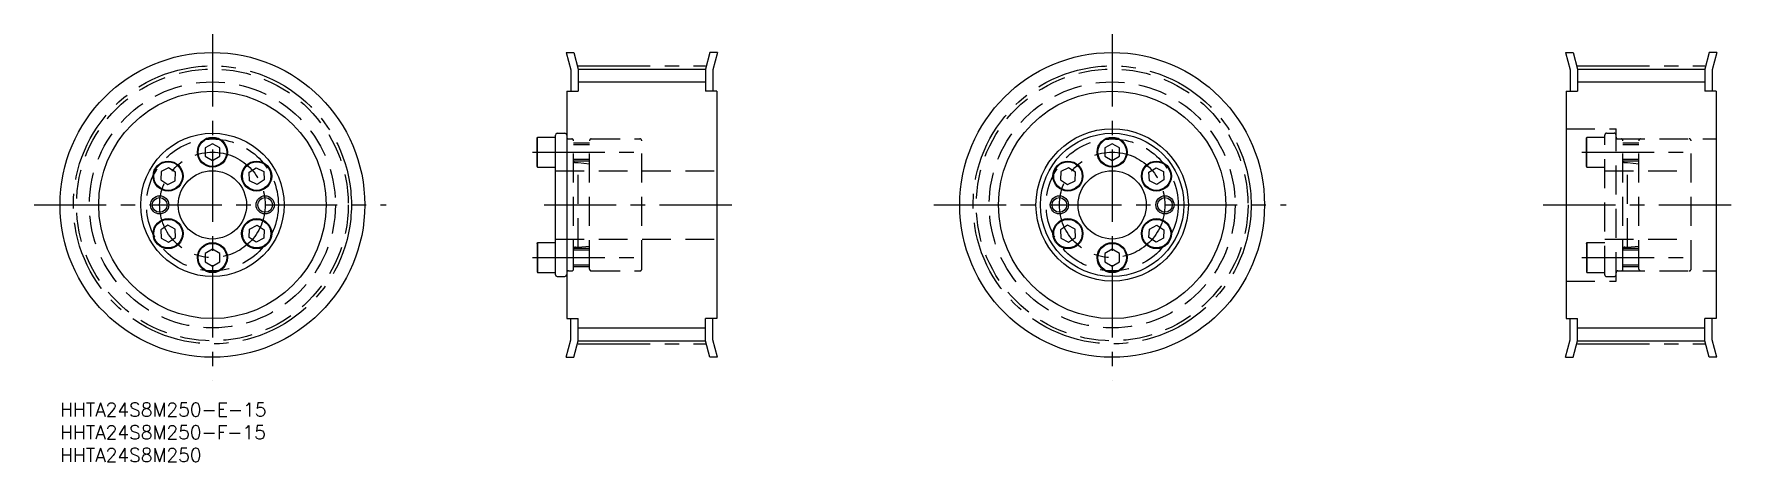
# Model space of a CAD drawing. Extents: x -6 to 369, y -13 to 81.
import ezdxf

# ---------------------------------------------------------------- set-up
doc = ezdxf.new("R2010")
doc.units = 0
doc.header["$LTSCALE"] = 0.5
doc.linetypes.add('CENTER', pattern=[50.8, 31.75, -6.35, 6.35, -6.35])
doc.linetypes.add('DASHED', pattern=[19.05, 12.7, -6.35])
for name, color, linetype in [('MSM_CENTER', 1, 'CENTER'), ('MSM_CONTINUOUS', 7, 'CONTINUOUS'), ('MSM_DASHED', 4, 'DASHED'), ('MSM_NARROW', 5, 'CONTINUOUS'), ('MSM_PART_NUMBER', 7, 'CONTINUOUS')]:
    doc.layers.add(name, color=color, linetype=linetype)
doc.styles.get("Standard").update_dxf_attribs({"font": 'txt.shx', "height": 3, "bigfont": 'bigfont.shx'})

# ---------------------------------------------------------------- blocks, each defined once
blk = doc.blocks.new('*U2')
at = {"layer": 'MSM_PART_NUMBER'}
blk.add_text('HHTA24S8M250-E-15', height=3, dxfattribs=at).set_placement((0, -3))
blk = doc.blocks.new('*U3')
at = {"layer": 'MSM_PART_NUMBER'}
blk.add_text('HHTA24S8M250-F-15', height=3, dxfattribs=at).set_placement((0, -8))
blk = doc.blocks.new('*U4')
at = {"layer": 'MSM_PART_NUMBER'}
blk.add_text('HHTA24S8M250', height=3, dxfattribs=at).set_placement((0, -13))

msp = doc.modelspace()

# ---------------------------------------------------------------- linework, layer by layer
at = {"layer": 'MSM_CENTER'}
for p, q in [((33.5, 81.04), (33.5, 4.82)), ((231.33, 81.04), (231.33, 4.82)), ((113.91, 74.06), (141.91, 74.06)), ((333.63, 74.06), (361.63, 74.06)), ((103.91, 55.1), (128.91, 55.1)), ((334.63, 55.1), (359.63, 55.1)), ((-5.71, 43.5), (71.73, 43.5)), ((106.41, 43.5), (149.41, 43.5)), ((192.13, 43.5), (269.57, 43.5)), ((326.13, 43.5), (369.13, 43.5)), ((103.91, 31.9), (128.91, 31.9)), ((334.63, 31.9), (359.63, 31.9)), ((113.91, 12.94), (141.91, 12.94)), ((333.63, 12.94), (361.63, 12.94))]:
    msp.add_line(p, q, dxfattribs=at)
for centre, radius in [((33.5, 43.5), 30.56), ((231.33, 43.5), 30.56), ((33.5, 43.5), 11.6), ((231.33, 43.5), 11.6)]:
    msp.add_circle(centre, radius, dxfattribs=at)
at = {"layer": 'MSM_CONTINUOUS'}
for p, q in [((111.28, 77), (112.31, 73.16)), ((111.28, 77), (112.94, 77)), ((112.94, 77), (113.91, 73.37)), ((142.88, 77), (141.91, 73.37)), ((144.54, 77), (142.88, 77)), ((144.54, 77), (143.51, 73.16)), ((331, 77), (332.03, 73.16)), ((331, 77), (332.66, 77)), ((332.66, 77), (333.63, 73.37)), ((362.61, 77), (361.63, 73.37)), ((364.26, 77), (362.61, 77)), ((364.26, 77), (363.23, 73.16)), ((112.31, 73.16), (112.31, 68.5)), ((113.91, 73.37), (113.91, 68.5)), ((113.91, 73.37), (141.91, 73.37)), ((141.91, 73.37), (141.91, 68.5)), ((143.51, 73.16), (143.51, 68.5)), ((332.03, 73.16), (332.03, 68.5)), ((333.63, 73.37), (333.63, 68.5)), ((333.63, 73.37), (361.63, 73.37)), ((361.63, 73.37), (361.63, 68.5)), ((363.23, 73.16), (363.23, 68.5)), ((111.41, 68.5), (111.41, 18.5)), ((111.41, 68.5), (113.91, 68.5)), ((144.41, 68.5), (141.91, 68.5)), ((144.41, 68.5), (144.41, 18.5)), ((331.13, 68.5), (331.13, 18.5)), ((331.13, 68.5), (333.63, 68.5)), ((364.13, 68.5), (361.63, 68.5)), ((364.13, 68.5), (364.13, 18.5)), ((33.5, 56.95), (31.9, 56.02)), ((35.1, 56.02), (33.5, 56.95)), ((34.3, 56.49), (34.3, 56.49)), ((34.7, 56.25), (34.7, 56.25)), ((104.91, 58.24), (105, 58.4)), ((104.91, 51.96), (104.91, 58.24)), ((105, 51.8), (105, 58.4)), ((105, 58.4), (108.91, 58.4)), ((108.91, 28.15), (108.91, 58.85)), ((109.31, 59.25), (111.01, 59.25)), ((231.33, 56.95), (229.73, 56.02)), ((232.93, 56.02), (231.33, 56.95)), ((232.13, 56.49), (232.13, 56.49)), ((232.53, 56.25), (232.53, 56.25)), ((31.9, 56.02), (31.9, 54.18)), ((31.9, 54.18), (33.5, 53.25)), ((33.5, 53.25), (35.1, 54.18)), ((35.1, 54.18), (35.1, 56.02)), ((229.73, 56.02), (229.73, 54.18)), ((229.73, 54.18), (231.33, 53.25)), ((231.33, 53.25), (232.93, 54.18)), ((232.93, 54.18), (232.93, 56.02)), ((22.22, 50.82), (22.13, 48.98)), ((22.13, 48.98), (23.67, 47.97)), ((23.87, 51.66), (22.22, 50.82)), ((23.67, 47.97), (25.32, 48.81)), ((25.42, 50.66), (23.87, 51.66)), ((25.32, 48.81), (25.42, 50.66)), ((41.58, 50.66), (43.13, 51.66)), ((41.68, 48.81), (41.58, 50.66)), ((43.33, 47.97), (41.68, 48.81)), ((43.13, 51.66), (44.78, 50.82)), ((44.87, 48.98), (43.33, 47.97)), ((44.78, 50.82), (44.87, 48.98)), ((104.91, 51.96), (105, 51.8)), ((105, 51.8), (108.91, 51.8)), ((220.06, 50.82), (219.96, 48.98)), ((219.96, 48.98), (221.51, 47.97)), ((221.7, 51.66), (220.06, 50.82)), ((221.51, 47.97), (223.16, 48.81)), ((223.25, 50.66), (221.7, 51.66)), ((223.16, 48.81), (223.25, 50.66)), ((239.42, 50.66), (240.97, 51.66)), ((239.51, 48.81), (239.42, 50.66)), ((241.16, 47.97), (239.51, 48.81)), ((240.97, 51.66), (242.61, 50.82)), ((242.71, 48.98), (241.16, 47.97)), ((242.61, 50.82), (242.71, 48.98)), ((23.67, 39.03), (22.13, 38.02)), ((22.13, 38.02), (22.22, 36.18)), ((25.32, 38.19), (23.67, 39.03)), ((25.42, 36.34), (25.32, 38.19)), ((41.58, 36.34), (41.68, 38.19)), ((41.68, 38.19), (43.33, 39.03)), ((43.33, 39.03), (44.87, 38.02)), ((44.87, 38.02), (44.78, 36.18)), ((221.51, 39.03), (219.96, 38.02)), ((219.96, 38.02), (220.06, 36.18)), ((223.16, 38.19), (221.51, 39.03)), ((223.25, 36.34), (223.16, 38.19)), ((239.42, 36.34), (239.51, 38.19)), ((239.51, 38.19), (241.16, 39.03)), ((241.16, 39.03), (242.71, 38.02)), ((242.71, 38.02), (242.61, 36.18)), ((22.22, 36.18), (23.87, 35.34)), ((23.87, 35.34), (25.42, 36.34)), ((33.5, 33.75), (31.9, 32.82)), ((35.1, 32.82), (33.5, 33.75)), ((43.13, 35.34), (41.58, 36.34)), ((44.78, 36.18), (43.13, 35.34)), ((104.91, 35.04), (105, 35.2)), ((104.91, 35.04), (104.91, 28.76)), ((105, 35.2), (108.91, 35.2)), ((105, 35.2), (105, 28.6)), ((220.06, 36.18), (221.7, 35.34)), ((221.7, 35.34), (223.25, 36.34)), ((231.33, 33.75), (229.73, 32.82)), ((232.93, 32.82), (231.33, 33.75)), ((240.97, 35.34), (239.42, 36.34)), ((242.61, 36.18), (240.97, 35.34)), ((31.9, 32.82), (31.9, 30.98)), ((31.9, 30.98), (33.5, 30.05)), ((33.5, 30.05), (35.1, 30.98)), ((35.1, 30.98), (35.1, 32.82)), ((229.73, 32.82), (229.73, 30.98)), ((229.73, 30.98), (231.33, 30.05)), ((231.33, 30.05), (232.93, 30.98)), ((232.93, 30.98), (232.93, 32.82)), ((104.91, 28.76), (105, 28.6)), ((105, 28.6), (108.91, 28.6)), ((109.31, 27.75), (111.01, 27.75)), ((111.41, 18.5), (113.91, 18.5)), ((112.31, 13.84), (112.31, 18.5)), ((113.91, 13.63), (113.91, 18.5)), ((141.91, 13.63), (141.91, 18.5)), ((144.41, 18.5), (141.91, 18.5)), ((143.51, 13.84), (143.51, 18.5)), ((331.13, 18.5), (333.63, 18.5)), ((332.03, 13.84), (332.03, 18.5)), ((333.63, 13.63), (333.63, 18.5)), ((361.63, 13.63), (361.63, 18.5)), ((364.13, 18.5), (361.63, 18.5)), ((363.23, 13.84), (363.23, 18.5)), ((111.28, 10), (112.31, 13.84)), ((112.94, 10), (113.91, 13.63)), ((113.91, 13.63), (141.91, 13.63)), ((142.88, 10), (141.91, 13.63)), ((144.54, 10), (143.51, 13.84)), ((331, 10), (332.03, 13.84)), ((332.66, 10), (333.63, 13.63)), ((333.63, 13.63), (361.63, 13.63)), ((362.61, 10), (361.63, 13.63)), ((364.26, 10), (363.23, 13.84)), ((111.28, 10), (112.94, 10)), ((144.54, 10), (142.88, 10)), ((331, 10), (332.66, 10)), ((364.26, 10), (362.61, 10))]:
    msp.add_line(p, q, dxfattribs=at)
for centre, radius in [((33.5, 43.5), 33.5), ((231.33, 43.5), 33.5), ((33.5, 43.5), 25), ((231.33, 43.5), 25), ((231.33, 43.5), 16.75), ((33.5, 43.5), 15.75), ((33.5, 55.1), 3.3), ((33.5, 55.1), 3.14), ((231.33, 43.5), 15.75), ((231.33, 55.1), 3.3), ((231.33, 55.1), 3.14), ((23.77, 49.82), 3.3), ((23.77, 49.82), 3.14), ((43.23, 49.82), 3.3), ((43.23, 49.82), 3.14), ((221.61, 49.82), 3.3), ((221.61, 49.82), 3.14), ((241.06, 49.82), 3.3), ((241.06, 49.82), 3.14), ((33.5, 43.5), 7.5), ((231.33, 43.5), 7.5), ((21.9, 43.5), 1.62), ((45.1, 43.5), 1.62), ((219.73, 43.5), 1.62), ((242.93, 43.5), 1.62), ((23.77, 37.18), 3.3), ((23.77, 37.18), 3.14), ((43.23, 37.18), 3.3), ((43.23, 37.18), 3.14), ((221.61, 37.18), 3.3), ((221.61, 37.18), 3.14), ((241.06, 37.18), 3.3), ((241.06, 37.18), 3.14), ((33.5, 31.9), 3.3), ((33.5, 31.9), 3.14), ((231.33, 31.9), 3.3), ((231.33, 31.9), 3.14)]:
    msp.add_circle(centre, radius, dxfattribs=at)
for centre, start, end in [((109.31, 58.85), 90, 180), ((111.01, 58.85), 0, 90), ((109.31, 28.15), 180, 270), ((111.01, 28.15), 270, 0)]:
    msp.add_arc(centre, 0.4, start, end, dxfattribs=at)
at = {"layer": 'MSM_DASHED'}
for p, q in [((331.13, 60.25), (342.13, 60.25)), ((342.13, 26.75), (342.13, 60.25)), ((111.82, 58), (112.51, 58)), ((112.91, 29.4), (112.91, 57.6)), ((116.41, 57.1), (112.91, 57.1)), ((116.41, 56.72), (112.91, 56.72)), ((116.41, 29.4), (116.41, 57.6)), ((116.81, 58), (127.51, 58)), ((127.91, 29.4), (127.91, 57.6)), ((335.63, 58.24), (335.73, 58.4)), ((335.63, 51.96), (335.63, 58.24)), ((335.73, 51.8), (335.73, 58.4)), ((335.73, 58.4), (339.63, 58.4)), ((339.63, 28.15), (339.63, 58.85)), ((340.03, 59.25), (341.73, 59.25)), ((342.13, 58), (364.13, 58)), ((342.54, 58), (343.23, 58)), ((343.63, 29.4), (343.63, 57.6)), ((347.13, 57.1), (343.63, 57.1)), ((347.13, 56.72), (343.63, 56.72)), ((347.13, 29.4), (347.13, 57.6)), ((358.63, 29.4), (358.63, 57.6)), ((116.41, 53.48), (112.91, 53.48)), ((116.41, 53.1), (112.93, 53.1)), ((113.32, 52.8), (113.91, 52.8)), ((113.91, 52.8), (116.41, 52.55)), ((113.91, 34.2), (113.91, 52.8)), ((347.13, 53.48), (343.63, 53.48)), ((347.13, 53.1), (343.65, 53.1)), ((344.04, 52.8), (344.63, 52.8)), ((344.63, 52.8), (347.13, 52.55)), ((344.63, 34.2), (344.63, 52.8)), ((108.91, 51), (144.41, 51)), ((335.63, 51.96), (335.73, 51.8)), ((335.73, 51.8), (339.63, 51.8)), ((339.63, 51), (358.63, 51)), ((108.91, 36), (144.41, 36)), ((116.41, 33.9), (112.93, 33.9)), ((113.32, 34.2), (113.91, 34.2)), ((113.91, 34.2), (116.41, 34.45)), ((335.63, 35.04), (335.73, 35.2)), ((335.63, 35.04), (335.63, 28.76)), ((335.73, 35.2), (339.63, 35.2)), ((335.73, 35.2), (335.73, 28.6)), ((339.63, 36), (358.63, 36)), ((347.13, 33.9), (343.65, 33.9)), ((344.04, 34.2), (344.63, 34.2)), ((344.63, 34.2), (347.13, 34.45)), ((116.41, 33.52), (112.91, 33.52)), ((116.41, 30.28), (112.91, 30.28)), ((347.13, 33.52), (343.63, 33.52)), ((347.13, 30.28), (343.63, 30.28)), ((111.82, 29), (112.51, 29)), ((116.41, 29.9), (112.91, 29.9)), ((116.81, 29), (127.51, 29)), ((331.13, 26.75), (342.13, 26.75)), ((335.63, 28.76), (335.73, 28.6)), ((335.73, 28.6), (339.63, 28.6)), ((340.03, 27.75), (341.73, 27.75)), ((342.13, 29), (364.13, 29)), ((342.54, 29), (343.23, 29)), ((347.13, 29.9), (343.63, 29.9))]:
    msp.add_line(p, q, dxfattribs=at)
for centre, radius in [((33.5, 43.5), 29.87), ((231.33, 43.5), 29.87), ((33.5, 43.5), 27.04), ((231.33, 43.5), 27.04), ((33.5, 43.5), 14.5), ((231.33, 43.5), 14.5)]:
    msp.add_circle(centre, radius, dxfattribs=at)
for centre, radius, start, end in [((111.82, 58.41), 0.41, 180, 270), ((112.51, 57.6), 0.4, 0, 90), ((116.81, 57.6), 0.4, 90, 180), ((127.51, 57.6), 0.4, 0, 90), ((340.03, 58.85), 0.4, 90, 180), ((341.73, 58.85), 0.4, 0, 90), ((342.54, 58.41), 0.41, 180, 270), ((343.23, 57.6), 0.4, 0, 90), ((347.53, 57.6), 0.4, 90, 180), ((358.23, 57.6), 0.4, 0, 90), ((113.32, 53.21), 0.41, 180, 270), ((344.04, 53.21), 0.41, 180, 270), ((113.32, 33.79), 0.41, 90, 180), ((344.04, 33.79), 0.41, 90, 180), ((111.82, 28.59), 0.41, 90, 180), ((112.51, 29.4), 0.4, 270, 0), ((116.81, 29.4), 0.4, 180, 270), ((127.51, 29.4), 0.4, 270, 0), ((340.03, 28.15), 0.4, 180, 270), ((341.73, 28.15), 0.4, 270, 0), ((342.54, 28.59), 0.41, 90, 180), ((343.23, 29.4), 0.4, 270, 0), ((347.53, 29.4), 0.4, 180, 270), ((358.23, 29.4), 0.4, 270, 0)]:
    msp.add_arc(centre, radius, start, end, dxfattribs=at)
at = {"layer": 'MSM_NARROW'}
for p, q in [((113.91, 70.54), (141.91, 70.54)), ((333.63, 70.54), (361.63, 70.54)), ((113.91, 16.46), (141.91, 16.46)), ((333.63, 16.46), (361.63, 16.46))]:
    msp.add_line(p, q, dxfattribs=at)
for centre in [(21.9, 43.5), (45.1, 43.5), (219.73, 43.5), (242.93, 43.5)]:
    msp.add_circle(centre, 2, dxfattribs=at)

# ---------------------------------------------------------------- block references
at = {"layer": 'MSM_CONTINUOUS'}
for name in ['*U2', '*U3', '*U4']:
    msp.add_blockref(name, (0, 0), dxfattribs=at)

doc.saveas('drawing.dxf')
